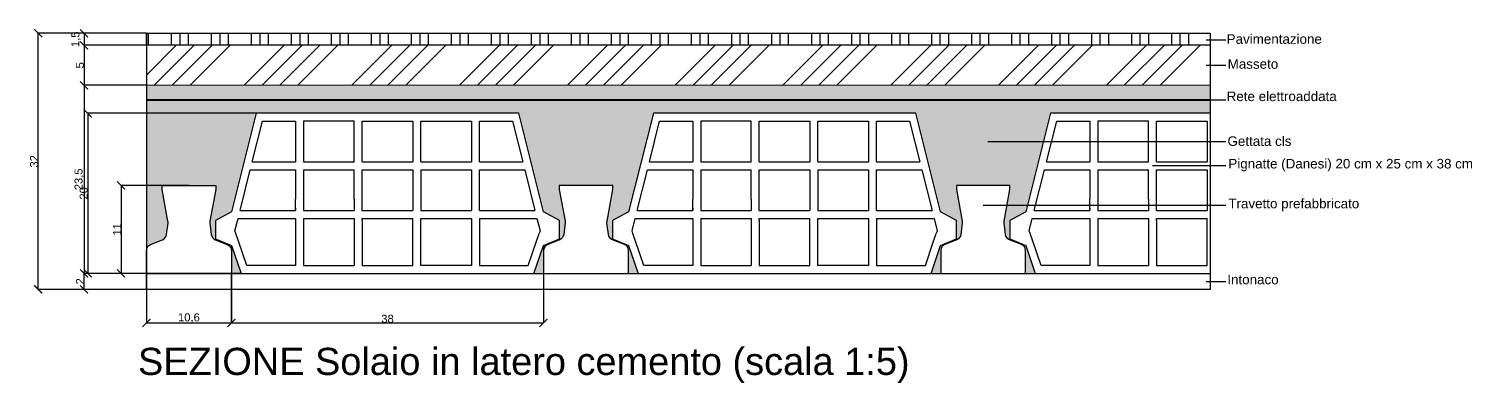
# Model space of a CAD drawing. Header units: millimetres. Extents: x 2459 to 3981, y 1231 to 4850.
# Drawn here: x 3879.383 to 3881.186, y 1246.994 to 1247.437 of the extents above; entities that cross this region are included whole.
import ezdxf

# ---------------------------------------------------------------- set-up
doc = ezdxf.new("R2010")
doc.units = ezdxf.units.MM
doc.styles.get("Standard").update_dxf_attribs({"font": 'arial.ttf'})
doc.dimstyles.new('sezione solai', dxfattribs={"dimtxt": 0.01, "dimasz": 0.01, "dimexe": 0, "dimexo": 0, "dimgap": 0, "dimtad": 3, "dimdec": 3, "dimlfac": 100, "dimrnd": 0.1, "dimtxsty": 'Standard', "dimblk": 'ARCHTICK', "dimcen": -2.5, "dimclrd": 256, "dimclre": 256, "dimclrt": 256, "dimadec": 0, "dimazin": 0, "dimtfac": 1, "dimtdec": 3, "dimtmove": 2, "dimatfit": 3, "dimldrblk": 'ARCHTICK', "dimfxl": 1, "dimfxlon": 1, "dimtfillclr": 256, "dimlwd": -1, "dimlwe": -1, "dimarcsym": 0})

# ---------------------------------------------------------------- blocks, each defined once
blk = doc.blocks.new('_ArchTick')
at = {"color": 0, "linetype": 'ByBlock', "const_width": 0.15}
blk.add_lwpolyline([(-0.5, -0.5), (0.5, 0.5)], dxfattribs=at)
blk = doc.blocks.new('*D615')
at = {"ltscale": 0.01, "transparency": 16777216}
for p, q in [((3879.5298, 1247.4162), (3879.4518, 1247.4162)), ((3879.4518, 1247.4162), (3879.4518, 1247.3662)), ((3879.5298, 1247.3662), (3879.4518, 1247.3662))]:
    blk.add_line(p, q, dxfattribs=at)
at = {"layer": 'Defpoints', "color": 0, "linetype": 'Continuous', "lineweight": -3, "ltscale": 0.01, "transparency": 16777216}
for p in [(3879.5298, 1247.4162), (3879.4518, 1247.3662), (3879.5298, 1247.3662)]:
    blk.add_point(p, dxfattribs=at)
at = {"linetype": 'Continuous', "ltscale": 0.01, "transparency": 16777216, "xscale": 0.01, "yscale": 0.01, "zscale": 0.01}
for p, rotation in [((3879.4518, 1247.4162), 90), ((3879.4518, 1247.3662), 270)]:
    blk.add_blockref('_ArchTick', p, dxfattribs=dict(at, rotation=rotation))
at = {"linetype": 'Continuous', "ltscale": 0.01, "transparency": 16777216, "insert": (3879.4467, 1247.3912), "char_height": 0.01, "attachment_point": 5, "rotation": 90}
blk.add_mtext('5', dxfattribs=at)
blk = doc.blocks.new('*D616')
at = {"ltscale": 0.01, "transparency": 16777216}
for p, q in [((3879.5298, 1247.3662), (3879.4518, 1247.3662)), ((3879.4518, 1247.3662), (3879.4518, 1247.1312)), ((3879.5298, 1247.1312), (3879.4518, 1247.1312))]:
    blk.add_line(p, q, dxfattribs=at)
at = {"layer": 'Defpoints', "color": 0, "linetype": 'Continuous', "lineweight": -3, "ltscale": 0.01, "transparency": 16777216}
for p in [(3879.5298, 1247.3662), (3879.4518, 1247.1312), (3879.5298, 1247.1312)]:
    blk.add_point(p, dxfattribs=at)
at = {"linetype": 'Continuous', "ltscale": 0.01, "transparency": 16777216, "xscale": 0.01, "yscale": 0.01, "zscale": 0.01}
for p, rotation in [((3879.4518, 1247.3662), 90), ((3879.4518, 1247.1312), 270)]:
    blk.add_blockref('_ArchTick', p, dxfattribs=dict(at, rotation=rotation))
at = {"linetype": 'Continuous', "ltscale": 0.01, "transparency": 16777216, "insert": (3879.4458, 1247.2487), "char_height": 0.01, "attachment_point": 5, "rotation": 90}
blk.add_mtext('23,5', dxfattribs=at)
blk = doc.blocks.new('*D617')
at = {"ltscale": 0.01, "transparency": 16777216}
for p, q in [((3879.667, 1247.3312), (3879.4564, 1247.3312)), ((3879.4564, 1247.3312), (3879.4564, 1247.1312)), ((3879.648, 1247.1312), (3879.4564, 1247.1312))]:
    blk.add_line(p, q, dxfattribs=at)
at = {"layer": 'Defpoints', "color": 0, "linetype": 'Continuous', "lineweight": -3, "ltscale": 0.01, "transparency": 16777216}
for p in [(3879.667, 1247.3312), (3879.4564, 1247.1312), (3879.648, 1247.1312)]:
    blk.add_point(p, dxfattribs=at)
at = {"linetype": 'Continuous', "ltscale": 0.01, "transparency": 16777216, "xscale": 0.01, "yscale": 0.01, "zscale": 0.01}
for p, rotation in [((3879.4564, 1247.3312), 90), ((3879.4564, 1247.1312), 270)]:
    blk.add_blockref('_ArchTick', p, dxfattribs=dict(at, rotation=rotation))
at = {"linetype": 'Continuous', "ltscale": 0.01, "transparency": 16777216, "insert": (3879.4513, 1247.2312), "char_height": 0.01, "attachment_point": 5, "rotation": 90}
blk.add_mtext('20', dxfattribs=at)
blk = doc.blocks.new('*D618')
at = {"ltscale": 0.01, "transparency": 16777216}
for p, q in [((3879.5828, 1247.2412), (3879.4981, 1247.2412)), ((3879.4981, 1247.2412), (3879.4981, 1247.1312)), ((3879.5828, 1247.1312), (3879.4981, 1247.1312))]:
    blk.add_line(p, q, dxfattribs=at)
at = {"layer": 'Defpoints', "color": 0, "linetype": 'Continuous', "lineweight": -3, "ltscale": 0.01, "transparency": 16777216}
for p in [(3879.5828, 1247.2412), (3879.4981, 1247.1312), (3879.5828, 1247.1312)]:
    blk.add_point(p, dxfattribs=at)
at = {"linetype": 'Continuous', "ltscale": 0.01, "transparency": 16777216, "xscale": 0.01, "yscale": 0.01, "zscale": 0.01}
for p, rotation in [((3879.4981, 1247.2412), 90), ((3879.4981, 1247.1312), 270)]:
    blk.add_blockref('_ArchTick', p, dxfattribs=dict(at, rotation=rotation))
at = {"linetype": 'Continuous', "ltscale": 0.01, "transparency": 16777216, "insert": (3879.493, 1247.1862), "char_height": 0.01, "attachment_point": 5, "rotation": 90}
blk.add_mtext('11', dxfattribs=at)
blk = doc.blocks.new('*D619')
at = {"ltscale": 0.01, "transparency": 16777216}
for p, q in [((3879.5298, 1247.1252), (3879.5298, 1247.0693)), ((3879.6358, 1247.1312), (3879.6358, 1247.0693)), ((3879.5298, 1247.0693), (3879.6358, 1247.0693))]:
    blk.add_line(p, q, dxfattribs=at)
at = {"layer": 'Defpoints', "color": 0, "linetype": 'Continuous', "lineweight": -3, "ltscale": 0.01, "transparency": 16777216}
for p in [(3879.5298, 1247.1252), (3879.6358, 1247.1312), (3879.6358, 1247.0693)]:
    blk.add_point(p, dxfattribs=at)
at = {"linetype": 'Continuous', "ltscale": 0.01, "transparency": 16777216, "xscale": 0.01, "yscale": 0.01, "zscale": 0.01, "rotation": 180}
blk.add_blockref('_ArchTick', (3879.5298, 1247.0693), dxfattribs=at)
at = {"linetype": 'Continuous', "ltscale": 0.01, "transparency": 16777216, "xscale": 0.01, "yscale": 0.01, "zscale": 0.01}
blk.add_blockref('_ArchTick', (3879.6358, 1247.0693), dxfattribs=at)
at = {"linetype": 'Continuous', "ltscale": 0.01, "transparency": 16777216, "insert": (3879.5828, 1247.0753), "char_height": 0.01, "attachment_point": 5}
blk.add_mtext('10,6', dxfattribs=at)
blk = doc.blocks.new('*D620')
at = {"ltscale": 0.01, "transparency": 16777216}
for p, q in [((3879.636, 1247.1662), (3879.636, 1247.0693)), ((3880.026, 1247.1662), (3880.026, 1247.0693)), ((3879.636, 1247.0693), (3880.026, 1247.0693))]:
    blk.add_line(p, q, dxfattribs=at)
at = {"layer": 'Defpoints', "color": 0, "linetype": 'Continuous', "lineweight": -3, "ltscale": 0.01, "transparency": 16777216}
for p in [(3879.636, 1247.1662), (3880.026, 1247.1662), (3880.026, 1247.0693)]:
    blk.add_point(p, dxfattribs=at)
at = {"linetype": 'Continuous', "ltscale": 0.01, "transparency": 16777216, "xscale": 0.01, "yscale": 0.01, "zscale": 0.01, "rotation": 180}
blk.add_blockref('_ArchTick', (3879.636, 1247.0693), dxfattribs=at)
at = {"linetype": 'Continuous', "ltscale": 0.01, "transparency": 16777216, "xscale": 0.01, "yscale": 0.01, "zscale": 0.01}
blk.add_blockref('_ArchTick', (3880.026, 1247.0693), dxfattribs=at)
at = {"linetype": 'Continuous', "ltscale": 0.01, "transparency": 16777216, "insert": (3879.831, 1247.0744), "char_height": 0.01, "attachment_point": 5}
blk.add_mtext('38', dxfattribs=at)
blk = doc.blocks.new('*D612')
at = {"ltscale": 0.01, "transparency": 16777216}
for p, q in [((3879.5298, 1247.4312), (3879.4518, 1247.4312)), ((3879.4518, 1247.4312), (3879.4518, 1247.4162)), ((3879.5298, 1247.4162), (3879.4518, 1247.4162))]:
    blk.add_line(p, q, dxfattribs=at)
at = {"layer": 'Defpoints', "color": 0, "linetype": 'Continuous', "lineweight": -3, "ltscale": 0.01, "transparency": 16777216}
for p in [(3879.5298, 1247.4312), (3879.4518, 1247.4162), (3879.5298, 1247.4162)]:
    blk.add_point(p, dxfattribs=at)
at = {"linetype": 'Continuous', "ltscale": 0.01, "transparency": 16777216, "xscale": 0.01, "yscale": 0.01, "zscale": 0.01}
for p, rotation in [((3879.4518, 1247.4312), 90), ((3879.4518, 1247.4162), 270)]:
    blk.add_blockref('_ArchTick', p, dxfattribs=dict(at, rotation=rotation))
at = {"linetype": 'Continuous', "ltscale": 0.01, "transparency": 16777216, "insert": (3879.4418, 1247.4237), "char_height": 0.01, "attachment_point": 5, "rotation": 90}
blk.add_mtext('1,5', dxfattribs=at)
blk = doc.blocks.new('*D613')
at = {"ltscale": 0.01, "transparency": 16777216}
for p, q in [((3879.5298, 1247.1312), (3879.4518, 1247.1312)), ((3879.4518, 1247.1112), (3879.4518, 1247.1312)), ((3879.5298, 1247.1112), (3879.4518, 1247.1112))]:
    blk.add_line(p, q, dxfattribs=at)
at = {"layer": 'Defpoints', "color": 0, "linetype": 'Continuous', "lineweight": -3, "ltscale": 0.01, "transparency": 16777216}
for p in [(3879.4518, 1247.1312), (3879.5298, 1247.1312), (3879.5298, 1247.1112)]:
    blk.add_point(p, dxfattribs=at)
at = {"linetype": 'Continuous', "ltscale": 0.01, "transparency": 16777216, "xscale": 0.01, "yscale": 0.01, "zscale": 0.01}
for p, rotation in [((3879.4518, 1247.1312), 90), ((3879.4518, 1247.1112), 270)]:
    blk.add_blockref('_ArchTick', p, dxfattribs=dict(at, rotation=rotation))
at = {"linetype": 'Continuous', "ltscale": 0.01, "transparency": 16777216, "insert": (3879.4468, 1247.1212), "char_height": 0.01, "attachment_point": 5, "rotation": 90}
blk.add_mtext('2', dxfattribs=at)
blk = doc.blocks.new('*D614')
at = {"ltscale": 0.01, "transparency": 16777216}
for p, q in [((3879.5298, 1247.4312), (3879.3945, 1247.4312)), ((3879.3945, 1247.1112), (3879.3945, 1247.4312)), ((3879.5298, 1247.1112), (3879.3945, 1247.1112))]:
    blk.add_line(p, q, dxfattribs=at)
at = {"layer": 'Defpoints', "color": 0, "linetype": 'Continuous', "lineweight": -3, "ltscale": 0.01, "transparency": 16777216}
for p in [(3879.3945, 1247.4312), (3879.5298, 1247.4312), (3879.5298, 1247.1112)]:
    blk.add_point(p, dxfattribs=at)
at = {"linetype": 'Continuous', "ltscale": 0.01, "transparency": 16777216, "xscale": 0.01, "yscale": 0.01, "zscale": 0.01}
for p, rotation in [((3879.3945, 1247.4312), 90), ((3879.3945, 1247.1112), 270)]:
    blk.add_blockref('_ArchTick', p, dxfattribs=dict(at, rotation=rotation))
at = {"linetype": 'Continuous', "ltscale": 0.01, "transparency": 16777216, "insert": (3879.3894, 1247.2712), "char_height": 0.01, "attachment_point": 5, "rotation": 90}
blk.add_mtext('32', dxfattribs=at)

msp = doc.modelspace()

# ---------------------------------------------------------------- hatches: boundary and pattern name
at = {"linetype": 'Continuous', "ltscale": 0.01}
h = msp.add_hatch(dxfattribs=at)
h.set_pattern_fill('GOST_GROUND', color=256, scale=0.005, angle=45)
h.set_pattern_definition([(90, (208.861044, -261.697187), (0.05, 0.05), [0.1]), (90, (208.87165, -261.68658), (0.05, 0.05), [0.1]), (90, (208.882257, -261.675974), (0.05, 0.05), [0.1])])
h.paths.add_polyline_path([(3879.529848, 1247.431215), (3879.529848, 1247.416215), (3880.859151, 1247.416215), (3880.859151, 1247.431215)])
h = msp.add_hatch(dxfattribs=at)
h.set_pattern_fill('ANSI34', color=256, scale=0.005)
h.set_pattern_definition([(45, (208.86104, -261.69719), (-0.067351921, 0.067351921), []), (45, (208.883495, -261.69719), (-0.067351921, 0.067351921), []), (45, (208.90595, -261.69719), (-0.067351921, 0.067351921), []), (45, (208.9284, -261.69719), (-0.067351921, 0.067351921), [])])
h.paths.add_polyline_path([(3879.529848, 1247.416215), (3879.529848, 1247.366215), (3880.859151, 1247.366215), (3880.859151, 1247.416215)])
h = msp.add_hatch(dxfattribs=at)
h.set_pattern_fill('AR-CONC', color=256, scale=0.0003, angle=45)
h.set_pattern_definition([(95, (208.861044, -262.245603), (0.0420283951, 0.0352660138), [0.005715, -0.062865]), (40, (208.861044, -262.245603), (-0.04800553594, 0.0330530186), [0.004572, -0.05029217525]), (145.4514447, (208.864547, -262.242665), (-0.0059771393, 0.06831903064), [0.00485700264, -0.0534270734]), (91.1842, (208.85027, -262.23483), (0.066423073, 0.0485860239), [0.0085725, -0.0942975]), (141.6355576, (208.8558, -262.23078), (-0.0021259852, 0.1028480291), [0.007285507, -0.0801406824]), (36.1841512, (208.85027, -262.23483), (-0.0021259852, 0.102848029), [0.0068579901, -0.0754379196]), (66, (208.85835, -262.232133), (0.0538559938, 0.0104685447), [0.005715, -0.062865]), (11, (208.85835, -262.232133), (-0.02596197796, 0.05218235796), [0.004572, -0.050292]), (116.451445, (208.86284, -262.23126), (0.02789401556, 0.0626509028), [0.00485700264, -0.0534269813]), (82.5, (208.861044, -262.245603), (-0.01728164072, 0.0185920241), [0, -0.0496824, 0, -0.051054, 0, -0.0504825]), (52.5, (208.861044, -262.245603), (-0.0070769182, 0.03542610008), [0, -0.0291084, 0, -0.0485394, 0, -0.0192405]), (12.5, (208.849029, -262.25762), (0.02997835891, 0.02754785867), [0, -0.01905, 0, -0.059436, 0, -0.078867]), (2.5, (208.84364, -262.263007), (0.02602917133, 0.03681671786), [0, -0.024765, 0, -0.0394716, 0, -0.056007])])
h.paths.add_polyline_path([(3879.666986, 1247.331215), (3879.673986, 1247.331215), (3879.987986, 1247.331215), (3879.994986, 1247.331215), (3880.025986, 1247.208215), (3880.045986, 1247.197215), (3880.045986, 1247.174215), (3880.025986, 1247.166215), (3880.013986, 1247.131215), (3880.026124, 1247.131215), (3880.026124, 1247.159803, -0.30647961), (3880.031148, 1247.167228), (3880.046244, 1247.173279, 0.27297701), (3880.051206, 1247.179718), (3880.052973, 1247.193937, 0.07622028), (3880.052904, 1247.196361), (3880.045624, 1247.236215), (3880.045624, 1247.241215), (3880.112624, 1247.241215), (3880.112624, 1247.236215), (3880.105345, 1247.196361, 0.07622028), (3880.105275, 1247.193937), (3880.107042, 1247.179718, 0.27297701), (3880.112005, 1247.173279), (3880.127101, 1247.167228, -0.30647961), (3880.132124, 1247.159803), (3880.132124, 1247.131215), (3880.144262, 1247.131215), (3880.132262, 1247.166215), (3880.112262, 1247.174215), (3880.112262, 1247.197215), (3880.132262, 1247.208215), (3880.163262, 1247.331215), (3880.170262, 1247.331215), (3880.484262, 1247.331215), (3880.491262, 1247.331215), (3880.522262, 1247.208215), (3880.542262, 1247.197215), (3880.542262, 1247.174215), (3880.522262, 1247.166215), (3880.510262, 1247.131215), (3880.5224, 1247.131215), (3880.5224, 1247.159803, -0.30647961), (3880.527424, 1247.167228), (3880.54252, 1247.173279, 0.27297701), (3880.547482, 1247.179718), (3880.549249, 1247.193937, 0.07622028), (3880.54918, 1247.196361), (3880.5419, 1247.236215), (3880.5419, 1247.241215), (3880.6089, 1247.241215), (3880.6089, 1247.236215), (3880.601621, 1247.196361, 0.07622028), (3880.601552, 1247.193937), (3880.603318, 1247.179718, 0.27297701), (3880.608281, 1247.173279), (3880.623377, 1247.167228, -0.30647961), (3880.6284, 1247.159803), (3880.6284, 1247.131215), (3880.640538, 1247.131215), (3880.628538, 1247.166215), (3880.608538, 1247.174215), (3880.608538, 1247.197215), (3880.628538, 1247.208215), (3880.659538, 1247.331215), (3880.666538, 1247.331215), (3880.859151, 1247.331215), (3880.859151, 1247.348116), (3879.529848, 1247.348116), (3879.529848, 1247.159803, -0.30647961), (3879.534872, 1247.167228), (3879.549968, 1247.173279, 0.27297701), (3879.55493, 1247.179718), (3879.556697, 1247.193937, 0.07622028), (3879.556628, 1247.196361), (3879.549348, 1247.236215), (3879.549348, 1247.241215), (3879.616348, 1247.241215), (3879.616348, 1247.236215), (3879.609068, 1247.196361, 0.07622028), (3879.608999, 1247.193937), (3879.610766, 1247.179718, 0.27297701), (3879.615729, 1247.173279), (3879.630825, 1247.167228, -0.30647961), (3879.635848, 1247.159803), (3879.635848, 1247.131215), (3879.647986, 1247.131215), (3879.635986, 1247.166215), (3879.615986, 1247.174215), (3879.615986, 1247.197215), (3879.635986, 1247.208215)])
h.paths.add_polyline_path([(3880.859151, 1247.366215), (3879.529848, 1247.366215), (3879.529848, 1247.348116), (3880.859151, 1247.348116)])

# ---------------------------------------------------------------- linework, layer by layer
for p, q in [((3879.529848, 1247.416215), (3879.529848, 1247.431215)), ((3879.529848, 1247.431215), (3880.859151, 1247.431215)), ((3879.529848, 1247.431215), (3879.529848, 1247.111215)), ((3880.859151, 1247.431215), (3880.859151, 1247.131215)), ((3880.859151, 1247.416215), (3879.529848, 1247.416215)), ((3880.854081, 1247.422989), (3880.878813, 1247.422989)), ((3880.854081, 1247.391215), (3880.878813, 1247.391215)), ((3880.859151, 1247.348116), (3880.878813, 1247.348116)), ((3880.581375, 1247.295905), (3880.878813, 1247.295905)), ((3879.662021, 1247.270595), (3879.716186, 1247.270595)), ((3879.726186, 1247.270595), (3879.789386, 1247.270595)), ((3879.799386, 1247.270595), (3879.862586, 1247.270595)), ((3879.872586, 1247.270595), (3879.935786, 1247.270595)), ((3879.945786, 1247.270595), (3879.999952, 1247.270595)), ((3880.158297, 1247.270595), (3880.212462, 1247.270595)), ((3880.222462, 1247.270595), (3880.285662, 1247.270595)), ((3880.295662, 1247.270595), (3880.358862, 1247.270595)), ((3880.368862, 1247.270595), (3880.432062, 1247.270595)), ((3880.442062, 1247.270595), (3880.496228, 1247.270595)), ((3880.654573, 1247.270595), (3880.708738, 1247.270595)), ((3880.718738, 1247.270595), (3880.781938, 1247.270595)), ((3880.791938, 1247.270595), (3880.855138, 1247.270595)), ((3879.6595, 1247.260595), (3879.716186, 1247.260595)), ((3879.726186, 1247.260595), (3879.789386, 1247.260595)), ((3879.799386, 1247.260595), (3879.862586, 1247.260595)), ((3879.872586, 1247.260595), (3879.935786, 1247.260595)), ((3879.872586, 1247.260595), (3879.872586, 1247.209976)), ((3879.945786, 1247.260595), (3880.002472, 1247.260595)), ((3879.945786, 1247.209976), (3879.945786, 1247.260595)), ((3880.155777, 1247.260595), (3880.212462, 1247.260595)), ((3880.222462, 1247.260595), (3880.285662, 1247.260595)), ((3880.295662, 1247.260595), (3880.358862, 1247.260595)), ((3880.368862, 1247.260595), (3880.432062, 1247.260595)), ((3880.368862, 1247.260595), (3880.368862, 1247.209976)), ((3880.442062, 1247.260595), (3880.498748, 1247.260595)), ((3880.442062, 1247.209976), (3880.442062, 1247.260595)), ((3880.652053, 1247.260595), (3880.708738, 1247.260595)), ((3880.718738, 1247.260595), (3880.781938, 1247.260595)), ((3880.786919, 1247.266088), (3880.878813, 1247.266088)), ((3880.791938, 1247.260595), (3880.855138, 1247.260595)), ((3879.716186, 1247.209976), (3879.716186, 1247.224065)), ((3879.789386, 1247.224065), (3879.789386, 1247.209976)), ((3880.212462, 1247.209976), (3880.212462, 1247.224065)), ((3880.285662, 1247.224065), (3880.285662, 1247.209976)), ((3880.5754, 1247.216288), (3880.878813, 1247.216288)), ((3880.708738, 1247.209976), (3880.708738, 1247.224065)), ((3880.781938, 1247.224065), (3880.781938, 1247.209976)), ((3879.644222, 1247.199976), (3879.716186, 1247.199976)), ((3879.646743, 1247.209976), (3879.716186, 1247.209976)), ((3879.726186, 1247.209976), (3879.789386, 1247.209976)), ((3879.726186, 1247.199976), (3879.789386, 1247.199976)), ((3879.726186, 1247.199976), (3879.726186, 1247.141215)), ((3879.799386, 1247.209976), (3879.862586, 1247.209976)), ((3879.799386, 1247.199976), (3879.862586, 1247.199976)), ((3879.799386, 1247.197215), (3879.799386, 1247.199976)), ((3879.872586, 1247.209976), (3879.935786, 1247.209976)), ((3879.872586, 1247.199976), (3879.935786, 1247.199976)), ((3879.935786, 1247.199976), (3879.935786, 1247.141215)), ((3879.945786, 1247.209976), (3880.01523, 1247.209976)), ((3879.945786, 1247.199976), (3880.01775, 1247.199976)), ((3880.140498, 1247.199976), (3880.212462, 1247.199976)), ((3880.143019, 1247.209976), (3880.212462, 1247.209976)), ((3880.222462, 1247.209976), (3880.285662, 1247.209976)), ((3880.222462, 1247.199976), (3880.285662, 1247.199976)), ((3880.222462, 1247.199976), (3880.222462, 1247.141215)), ((3880.295662, 1247.209976), (3880.358862, 1247.209976)), ((3880.295662, 1247.199976), (3880.358862, 1247.199976)), ((3880.295662, 1247.197215), (3880.295662, 1247.199976)), ((3880.368862, 1247.209976), (3880.432062, 1247.209976)), ((3880.368862, 1247.199976), (3880.432062, 1247.199976)), ((3880.432062, 1247.199976), (3880.432062, 1247.141215)), ((3880.442062, 1247.209976), (3880.511506, 1247.209976)), ((3880.442062, 1247.199976), (3880.514026, 1247.199976)), ((3880.636775, 1247.199976), (3880.708738, 1247.199976)), ((3880.639295, 1247.209976), (3880.708738, 1247.209976)), ((3880.718738, 1247.209976), (3880.781938, 1247.209976)), ((3880.718738, 1247.199976), (3880.781938, 1247.199976)), ((3880.718738, 1247.199976), (3880.718738, 1247.141215)), ((3880.791938, 1247.209976), (3880.855138, 1247.209976)), ((3880.791938, 1247.199976), (3880.855138, 1247.199976)), ((3880.791938, 1247.197215), (3880.791938, 1247.199976)), ((3879.644811, 1247.171309), (3879.641506, 1247.180948)), ((3880.017162, 1247.171309), (3880.020466, 1247.180948)), ((3880.141087, 1247.171309), (3880.137782, 1247.180948)), ((3880.513438, 1247.171309), (3880.516742, 1247.180948)), ((3880.637363, 1247.171309), (3880.634058, 1247.180948)), ((3879.655129, 1247.141215), (3879.644811, 1247.171309)), ((3880.151405, 1247.141215), (3880.141087, 1247.171309)), ((3880.647681, 1247.141215), (3880.637363, 1247.171309)), ((3879.716186, 1247.141215), (3879.655129, 1247.141215)), ((3879.726186, 1247.141215), (3879.789386, 1247.141215)), ((3880.212462, 1247.141215), (3880.151405, 1247.141215)), ((3880.222462, 1247.141215), (3880.285662, 1247.141215)), ((3880.708738, 1247.141215), (3880.647681, 1247.141215)), ((3880.718738, 1247.141215), (3880.781938, 1247.141215)), ((3879.529848, 1247.131215), (3880.859151, 1247.131215)), ((3879.529848, 1247.111215), (3879.529848, 1247.131215)), ((3880.859151, 1247.131215), (3880.859151, 1247.111215)), ((3880.859151, 1247.111215), (3879.529848, 1247.111215)), ((3880.854081, 1247.121215), (3880.878813, 1247.121215))]:
    msp.add_line(p, q, dxfattribs=at)
at = {"color": 7, "linetype": 'ByBlock', "lineweight": 0}
for p, q in [((3879.529848, 1247.416215), (3880.859151, 1247.416215)), ((3879.529848, 1247.366215), (3880.859151, 1247.366215))]:
    msp.add_line(p, q, dxfattribs=at)
at = {"linetype": 'Continuous', "lineweight": 0}
msp.add_line((3880.827758, 1247.366083), (3880.827758, 1247.366083), dxfattribs=at)
at = {"linetype": 'Continuous', "lineweight": 40, "ltscale": 0.01}
msp.add_line((3879.529848, 1247.348116), (3880.859151, 1247.348116), dxfattribs=at)
for points in [[(3879.666986, 1247.331215), (3879.635986, 1247.208215), (3879.615986, 1247.197215), (3879.615986, 1247.174215), (3879.635986, 1247.166215), (3879.647986, 1247.131215), (3880.013986, 1247.131215), (3880.025986, 1247.166215), (3880.045986, 1247.174215), (3880.045986, 1247.197215), (3880.025986, 1247.208215), (3879.994986, 1247.331215), (3879.987986, 1247.331215), (3879.673986, 1247.331215)], [(3880.163262, 1247.331215), (3880.132262, 1247.208215), (3880.112262, 1247.197215), (3880.112262, 1247.174215), (3880.132262, 1247.166215), (3880.144262, 1247.131215), (3880.510262, 1247.131215), (3880.522262, 1247.166215), (3880.542262, 1247.174215), (3880.542262, 1247.197215), (3880.522262, 1247.208215), (3880.491262, 1247.331215), (3880.484262, 1247.331215), (3880.170262, 1247.331215)]]:
    msp.add_lwpolyline(points, close=True)
for points in [[(3879.662021, 1247.270595), (3879.674779, 1247.321215), (3879.716186, 1247.321215), (3879.716186, 1247.270595)], [(3879.789386, 1247.270595), (3879.789386, 1247.321215), (3879.726186, 1247.321215), (3879.726186, 1247.270595)], [(3879.799386, 1247.270595), (3879.799386, 1247.321215), (3879.862586, 1247.321215)], [(3879.862586, 1247.321215), (3879.862586, 1247.270595)], [(3879.872586, 1247.270595), (3879.872586, 1247.321215), (3879.935786, 1247.321215)], [(3879.935786, 1247.321215), (3879.935786, 1247.270595)], [(3879.945786, 1247.270595), (3879.945786, 1247.321215), (3879.987194, 1247.321215), (3879.999952, 1247.270595)], [(3880.158297, 1247.270595), (3880.171055, 1247.321215), (3880.212462, 1247.321215), (3880.212462, 1247.270595)], [(3880.285662, 1247.270595), (3880.285662, 1247.321215), (3880.222462, 1247.321215), (3880.222462, 1247.270595)], [(3880.295662, 1247.270595), (3880.295662, 1247.321215), (3880.358862, 1247.321215)], [(3880.358862, 1247.321215), (3880.358862, 1247.270595)], [(3880.368862, 1247.270595), (3880.368862, 1247.321215), (3880.432062, 1247.321215)], [(3880.432062, 1247.321215), (3880.432062, 1247.270595)], [(3880.442062, 1247.270595), (3880.442062, 1247.321215), (3880.48347, 1247.321215), (3880.496228, 1247.270595)], [(3880.659538, 1247.331215), (3880.628538, 1247.208215), (3880.608538, 1247.197215), (3880.608538, 1247.174215), (3880.628538, 1247.166215), (3880.640538, 1247.131215), (3880.859151, 1247.131215)], [(3880.654573, 1247.270595), (3880.667331, 1247.321215), (3880.708738, 1247.321215), (3880.708738, 1247.270595)], [(3880.859151, 1247.331215), (3880.666538, 1247.331215), (3880.659538, 1247.331215)], [(3880.781938, 1247.270595), (3880.781938, 1247.321215), (3880.718738, 1247.321215), (3880.718738, 1247.270595)], [(3880.791938, 1247.270595), (3880.791938, 1247.321215), (3880.855138, 1247.321215)], [(3880.855138, 1247.321215), (3880.855138, 1247.270595)], [(3879.646743, 1247.209976), (3879.6595, 1247.260595)], [(3879.716186, 1247.260595), (3879.716186, 1247.224065)], [(3879.726186, 1247.260595), (3879.726186, 1247.223255)], [(3879.789386, 1247.224065), (3879.789386, 1247.260595)], [(3879.799386, 1247.209976), (3879.799386, 1247.221567), (3879.799386, 1247.260595)], [(3879.862586, 1247.260595), (3879.862586, 1247.249687), (3879.862586, 1247.209976)], [(3879.935786, 1247.260595), (3879.935786, 1247.22742), (3879.935786, 1247.209976)], [(3880.002472, 1247.260595), (3880.01523, 1247.209976)], [(3880.143019, 1247.209976), (3880.155777, 1247.260595)], [(3880.212462, 1247.260595), (3880.212462, 1247.224065)], [(3880.222462, 1247.260595), (3880.222462, 1247.223255)], [(3880.285662, 1247.224065), (3880.285662, 1247.260595)], [(3880.295662, 1247.209976), (3880.295662, 1247.221567), (3880.295662, 1247.260595)], [(3880.358862, 1247.260595), (3880.358862, 1247.249687), (3880.358862, 1247.209976)], [(3880.432062, 1247.260595), (3880.432062, 1247.22742), (3880.432062, 1247.209976)], [(3880.498748, 1247.260595), (3880.511506, 1247.209976)], [(3880.639295, 1247.209976), (3880.652053, 1247.260595)], [(3880.708738, 1247.260595), (3880.708738, 1247.224065)], [(3880.718738, 1247.260595), (3880.718738, 1247.223255)], [(3880.781938, 1247.224065), (3880.781938, 1247.260595)], [(3880.791938, 1247.209976), (3880.791938, 1247.221567), (3880.791938, 1247.260595)], [(3880.855138, 1247.260595), (3880.855138, 1247.249687), (3880.855138, 1247.209976)], [(3879.726186, 1247.223255), (3879.726186, 1247.209976)], [(3880.222462, 1247.223255), (3880.222462, 1247.209976)], [(3880.718738, 1247.223255), (3880.718738, 1247.209976)], [(3879.641506, 1247.180948), (3879.640308, 1247.184443), (3879.644222, 1247.199976)], [(3879.716186, 1247.212518), (3879.716186, 1247.209976)], [(3879.716186, 1247.199976), (3879.716186, 1247.141215)], [(3879.789386, 1247.212518), (3879.789386, 1247.209976)], [(3879.789386, 1247.199976), (3879.789386, 1247.141215)], [(3879.799386, 1247.197215), (3879.799386, 1247.141215), (3879.862586, 1247.141215), (3879.862586, 1247.199976)], [(3879.935786, 1247.141215), (3879.872586, 1247.141215), (3879.872586, 1247.199976)], [(3879.945786, 1247.199976), (3879.945786, 1247.141215), (3880.006843, 1247.141215), (3880.017162, 1247.171309)], [(3880.01775, 1247.199976), (3880.021665, 1247.184443), (3880.020466, 1247.180948)], [(3880.137782, 1247.180948), (3880.136584, 1247.184443), (3880.140498, 1247.199976)], [(3880.212462, 1247.212518), (3880.212462, 1247.209976)], [(3880.212462, 1247.199976), (3880.212462, 1247.141215)], [(3880.285662, 1247.212518), (3880.285662, 1247.209976)], [(3880.285662, 1247.199976), (3880.285662, 1247.141215)], [(3880.295662, 1247.197215), (3880.295662, 1247.141215), (3880.358862, 1247.141215), (3880.358862, 1247.199976)], [(3880.432062, 1247.141215), (3880.368862, 1247.141215), (3880.368862, 1247.199976)], [(3880.442062, 1247.199976), (3880.442062, 1247.141215), (3880.503119, 1247.141215), (3880.513438, 1247.171309)], [(3880.514026, 1247.199976), (3880.517941, 1247.184443), (3880.516742, 1247.180948)], [(3880.634058, 1247.180948), (3880.63286, 1247.184443), (3880.636775, 1247.199976)], [(3880.708738, 1247.212518), (3880.708738, 1247.209976)], [(3880.708738, 1247.199976), (3880.708738, 1247.141215)], [(3880.781938, 1247.212518), (3880.781938, 1247.209976)], [(3880.781938, 1247.199976), (3880.781938, 1247.141215)], [(3880.791938, 1247.197215), (3880.791938, 1247.141215), (3880.855138, 1247.141215), (3880.855138, 1247.199976)]]:
    msp.add_lwpolyline(points)
for points in [[(3879.616348, 1247.241215), (3879.616348, 1247.236215), (3879.609068, 1247.196361, 0.07622028), (3879.608999, 1247.193937), (3879.610766, 1247.179718, 0.27297701), (3879.615729, 1247.173279), (3879.630825, 1247.167228, -0.30647961), (3879.635848, 1247.159803), (3879.635848, 1247.131215), (3879.529848, 1247.131215), (3879.529848, 1247.159803, -0.30647961), (3879.534872, 1247.167228), (3879.549968, 1247.173279, 0.27297701), (3879.55493, 1247.179718), (3879.556697, 1247.193937, 0.07622028), (3879.556628, 1247.196361), (3879.549348, 1247.236215), (3879.549348, 1247.241215)], [(3880.045624, 1247.241215), (3880.045624, 1247.236215), (3880.052904, 1247.196361, -0.07622028), (3880.052973, 1247.193937), (3880.051206, 1247.179718, -0.27297701), (3880.046244, 1247.173279), (3880.031148, 1247.167228, 0.30647961), (3880.026124, 1247.159803), (3880.026124, 1247.131215), (3880.132124, 1247.131215), (3880.132124, 1247.159803, 0.30647961), (3880.127101, 1247.167228), (3880.112005, 1247.173279, -0.27297701), (3880.107042, 1247.179718), (3880.105275, 1247.193937, -0.07622028), (3880.105345, 1247.196361), (3880.112624, 1247.236215), (3880.112624, 1247.241215)], [(3880.5419, 1247.241215), (3880.5419, 1247.236215), (3880.54918, 1247.196361, -0.07622028), (3880.549249, 1247.193937), (3880.547482, 1247.179718, -0.27297701), (3880.54252, 1247.173279), (3880.527424, 1247.167228, 0.30647961), (3880.5224, 1247.159803), (3880.5224, 1247.131215), (3880.6284, 1247.131215), (3880.6284, 1247.159803, 0.30647961), (3880.623377, 1247.167228), (3880.608281, 1247.173279, -0.27297701), (3880.603318, 1247.179718), (3880.601552, 1247.193937, -0.07622028), (3880.601621, 1247.196361), (3880.6089, 1247.236215), (3880.6089, 1247.241215)]]:
    msp.add_lwpolyline(points, format="xyb", close=True)

# ---------------------------------------------------------------- texts
at = {"color": 7, "linetype": 'Continuous'}
for s, height, p in [('Pavimentazione', 0.01197024, (3880.879692, 1247.418061)), ('Masseto', 0.0119702, (3880.880946, 1247.386897)), ('Rete elettroaddata', 0.01197024, (3880.879692, 1247.346488)), ('Gettata cls', 0.01197024, (3880.880719, 1247.29046)), ('Pignatte (Danesi) 20 cm x 25 cm x 38 cm', 0.01197024, (3880.881817, 1247.262305)), ('Travetto prefabbricato', 0.01197024, (3880.881817, 1247.212505)), ('Intonaco', 0.0119702, (3880.880498, 1247.117549))]:
    msp.add_text(s, height=height, dxfattribs=at).set_placement(p)
at = {"insert": (3879.519186, 1247.038183), "char_height": 0.03393438, "attachment_point": 1}
msp.add_mtext_dynamic_manual_height_columns('{\\C0;SEZIONE Solaio in latero cemento (scala 1:5)}', width=1.18980315, gutter_width=0.84836, heights=[0.238145], dxfattribs=at)

# ---------------------------------------------------------------- dimensions: what is measured, and where the dimension line sits
at = {"linetype": 'Continuous', "ltscale": 0.01}
for base, p1, p2, picture, middle in [((3879.394478, 1247.431215), (3879.529848, 1247.111215), (3879.529848, 1247.431215), '*D614', (3879.389369, 1247.271215)), ((3879.451782, 1247.416215), (3879.529848, 1247.431215), (3879.529848, 1247.416215), '*D612', (3879.441782, 1247.423715)), ((3879.451782, 1247.131215), (3879.529848, 1247.366215), (3879.529848, 1247.131215), '*D616', (3879.445772, 1247.248715)), ((3879.456413, 1247.131215), (3879.666986, 1247.331215), (3879.647986, 1247.131215), '*D617', (3879.451307, 1247.231215)), ((3879.498063, 1247.131215), (3879.582848, 1247.241215), (3879.582848, 1247.131215), '*D618', (3879.493042, 1247.186215)), ((3879.451782, 1247.131215), (3879.529848, 1247.111215), (3879.529848, 1247.131215), '*D613', (3879.446761, 1247.121215))]:
    dim = msp.add_linear_dim(base=base, p1=p1, p2=p2, angle=90, dimstyle='sezione solai', dxfattribs=at)
    dim.commit()
    dim.dimension.update_dxf_attribs({"geometry": picture, "text_midpoint": middle})
dim = msp.add_aligned_dim(p1=(3879.529848, 1247.416215), p2=(3879.529848, 1247.366215), distance=-0.078066, dimstyle='sezione solai', dxfattribs=at)
dim.commit()
dim.dimension.update_dxf_attribs({"geometry": '*D615', "text_midpoint": (3879.446696, 1247.391215)})
dim = msp.add_linear_dim(base=(3880.025986, 1247.069251), p1=(3879.635986, 1247.166215), p2=(3880.025986, 1247.166215), text='38', dimstyle='sezione solai', dxfattribs=at)
dim.commit()
dim.dimension.update_dxf_attribs({"geometry": '*D620', "text_midpoint": (3879.830986, 1247.07436)})
dim = msp.add_linear_dim(base=(3879.635848, 1247.069251), p1=(3879.529848, 1247.125229), p2=(3879.635848, 1247.131215), dimstyle='sezione solai', dxfattribs=at)
dim.commit()
dim.dimension.update_dxf_attribs({"geometry": '*D619', "text_midpoint": (3879.582848, 1247.07526)})

doc.saveas('drawing.dxf')
